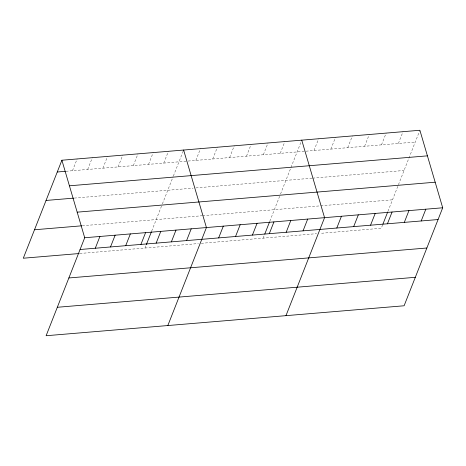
<?xml version="1.0" encoding="UTF-8"?>
<svg xmlns="http://www.w3.org/2000/svg" width="466" height="466" viewBox="0 0 466 466"><rect width="100%" height="100%" fill="white"/><g stroke="black" fill="none" stroke-linecap="round" stroke-linejoin="round"><path stroke-width="0.35" stroke-dasharray="2.33 1.75" d="M72.48 170.719L77.111 158.953M87.695 169.449L92.326 157.683M102.904 168.174L107.541 156.407M118.119 166.904L122.756 155.137M133.334 165.628L137.971 153.862M148.549 164.358L153.186 152.592M163.764 163.083L168.401 151.316M145.019 248.029L146.085 245.32M151.689 231.095L162.127 204.591M162.384 203.945L173.107 176.713M173.375 176.037L183.359 150.699M195.86 160.397L200.491 148.631M212.735 158.982L217.372 147.221M229.61 157.572L234.247 145.806M246.485 156.162L251.122 144.396M263.366 154.747L267.997 142.98M280.241 153.337L284.877 141.571M263.156 238.143L264.222 235.435M269.826 221.21L280.264 194.706M280.52 194.054L301.752 140.155M313.997 150.512L318.627 138.746M330.872 149.097L335.508 137.33M347.747 147.687L352.383 135.921M364.628 146.272L369.258 134.511M381.503 144.862L386.139 133.095M398.378 143.452L403.014 131.686M382.627 224.874L381.293 228.258L320.113 233.379M387.962 211.325L419.889 130.27M65.956 171.267L187.419 161.102M188.124 161.044L415.253 142.037M74.31 198.085L193.087 188.142M195.901 187.909L311.929 178.198M312.634 178.14L404.045 170.492M82.325 225.76L201.935 215.752M202.634 215.694L320.072 205.867M320.771 205.809L392.5 199.803M79.814 253.487L198.458 243.561M201.271 243.322L316.6 233.67"/><path stroke-width="0.7" d="M61.896 160.228L84.707 237.742L46.111 335.73L404.104 305.772L442.7 207.784L419.889 130.27L61.896 160.228L23.3 258.216L79.086 253.545M95.285 248.232L99.922 236.466M110.5 246.963L115.137 235.196M125.715 245.687L130.352 233.92M140.93 244.417L145.567 232.65M146.353 244.644L151.421 231.771M156.145 243.141L160.782 231.375M171.36 241.871L175.997 230.105M186.575 240.596L191.211 228.829M167.83 325.542L206.426 227.554L183.616 150.04M218.665 237.91L223.301 226.144M235.546 236.501L240.176 224.734M252.421 235.085L257.057 223.319M264.758 234.078L269.558 221.886M269.296 233.676L273.932 221.909M286.176 232.26L290.807 220.494M303.051 230.851L307.688 219.084M285.967 315.657L324.563 217.669L301.752 140.155M336.807 228.025L341.438 216.259M353.682 226.61L358.319 214.843M370.557 225.2L375.194 213.434M382.895 224.193L387.695 212.001M387.432 223.785L392.069 212.024M404.313 222.375L408.944 210.609M421.188 220.966L425.825 209.199M57.266 171.995L65.234 171.325M69.428 185.806L427.415 155.848M46.058 200.45L73.587 198.143M77.181 212.164L435.174 182.206M34.507 229.761L81.602 225.824M84.707 237.742L442.7 207.784M80.07 249.508L438.063 219.55M68.863 277.963L426.856 248.005M57.318 307.275L415.311 277.317"/></g></svg>
